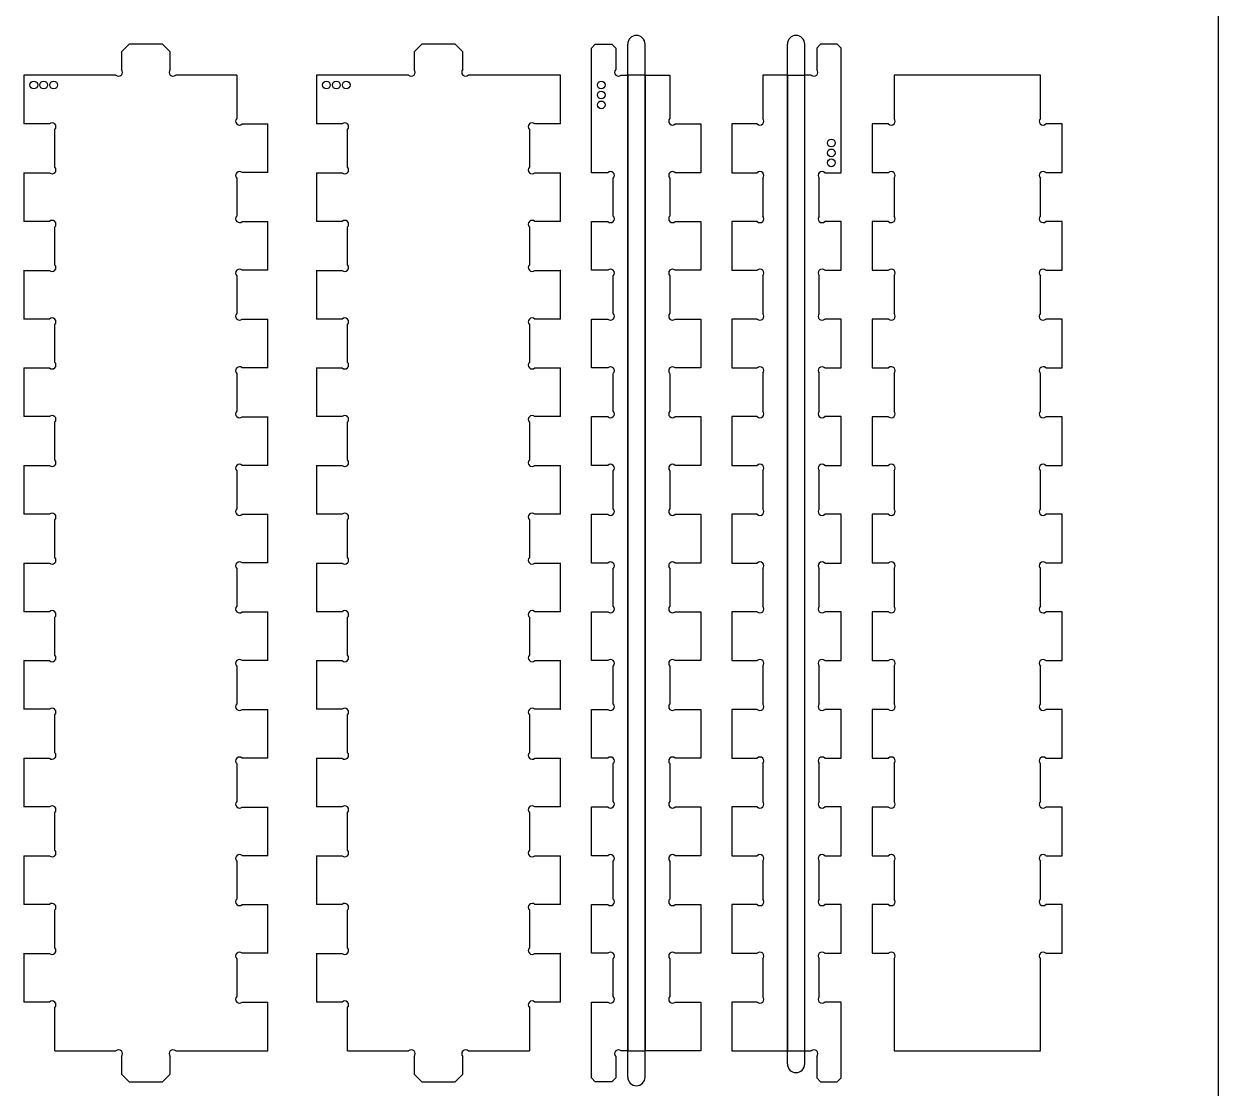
# Model space of a CAD drawing. Header units: inches. Extents: x 0.8 to 22.5, y -0.3 to 48.
# Drawn here: x 12.86 to 22.5, y 30.57 to 39.16 of the extents above; entities that cross this region are included whole.
import ezdxf

# ---------------------------------------------------------------- set-up
doc = ezdxf.new("R2010")
doc.units = ezdxf.units.IN
doc.header["$MEASUREMENT"] = 0
doc.layers.add('FORMAT', color=7, linetype='Continuous')

msp = doc.modelspace()

# ---------------------------------------------------------------- linework, layer by layer
at = {"color": 7, "linetype": 'Continuous', "lineweight": 25}
for p, q in [((13.7065, 38.9922), (13.644, 38.9297)), ((13.9752, 38.9922), (13.7065, 38.9922)), ((14.0377, 38.9297), (13.9752, 38.9922)), ((16.0687, 38.9922), (16.0062, 38.9297)), ((16.3374, 38.9922), (16.0687, 38.9922)), ((16.3999, 38.9297), (16.3374, 38.9922)), ((17.4685, 38.9922), (17.4373, 38.961)), ((17.4373, 37.9548), (17.4373, 38.961)), ((17.4685, 38.9922), (17.6029, 38.9922)), ((17.6341, 38.961), (17.6029, 38.9922)), ((17.6341, 38.961), (17.6341, 38.7864)), ((19.2884, 38.9922), (19.2571, 38.961)), ((19.2571, 38.961), (19.2571, 38.7864)), ((19.4227, 38.9922), (19.2884, 38.9922)), ((19.454, 38.961), (19.4227, 38.9922)), ((19.454, 37.9548), (19.454, 38.961)), ((13.644, 38.9297), (13.644, 38.7864)), ((14.0377, 38.7864), (14.0377, 38.9297)), ((16.0062, 38.9297), (16.0062, 38.7864)), ((16.3999, 38.7864), (16.3999, 38.9297)), ((12.8566, 38.7422), (12.8566, 38.3485)), ((13.5998, 38.7422), (12.8566, 38.7422)), ((14.5751, 38.7422), (14.0819, 38.7422)), ((14.5751, 38.7422), (14.5751, 38.3927)), ((15.2188, 38.7422), (15.2188, 38.3485)), ((15.962, 38.7422), (15.2188, 38.7422)), ((17.1873, 38.7422), (16.4441, 38.7422)), ((17.1873, 38.3485), (17.1873, 38.7422)), ((17.6783, 38.7422), (17.7315, 38.7422)), ((17.7315, 38.7422), (17.7315, 30.8682)), ((17.8716, 38.7422), (17.7315, 38.7422)), ((17.8716, 38.7422), (17.8716, 30.8682)), ((17.8716, 38.7422), (18.0706, 38.7422)), ((18.0706, 38.7422), (18.0706, 38.3927)), ((18.8206, 38.7422), (18.8206, 38.3927)), ((19.0196, 38.7422), (18.8206, 38.7422)), ((19.0196, 38.7422), (19.0196, 30.8682)), ((19.0196, 38.7422), (19.1597, 38.7422)), ((19.2129, 38.7422), (19.1597, 38.7422)), ((19.1597, 30.8682), (19.1597, 38.7422)), ((19.8807, 38.7422), (19.8807, 38.3927)), ((21.0618, 38.7422), (19.8807, 38.7422)), ((21.0618, 38.3927), (21.0618, 38.7422)), ((12.8571, 38.3485), (12.8566, 38.3485)), ((13.0629, 38.349), (12.8571, 38.349)), ((12.8571, 38.349), (12.8571, 38.3485)), ((13.1066, 37.999), (13.1066, 38.3043)), ((14.6188, 38.348), (14.8246, 38.348)), ((14.8246, 38.348), (14.8246, 38.3485)), ((14.8246, 38.3485), (14.8251, 38.3485)), ((14.8251, 37.9548), (14.8251, 38.3485)), ((15.2193, 38.3485), (15.2188, 38.3485)), ((15.2193, 38.349), (15.2193, 38.3485)), ((15.4251, 38.349), (15.2193, 38.349)), ((15.4688, 37.999), (15.4688, 38.3043)), ((16.9373, 38.3043), (16.9373, 37.999)), ((17.1868, 38.349), (16.981, 38.349)), ((17.1868, 38.3485), (17.1868, 38.349)), ((17.1873, 38.3485), (17.1868, 38.3485)), ((18.1148, 38.3485), (18.3206, 38.3485)), ((18.3206, 38.3485), (18.3206, 37.9548)), ((18.5706, 38.3485), (18.5706, 37.9548)), ((18.7764, 38.3485), (18.5706, 38.3485)), ((19.704, 38.348), (19.704, 37.9553)), ((19.837, 38.348), (19.704, 38.348)), ((21.2386, 38.348), (21.1055, 38.348)), ((21.2386, 37.9553), (21.2386, 38.348)), ((12.8566, 37.9548), (12.8566, 37.5611)), ((12.8566, 37.9548), (12.8571, 37.9548)), ((12.8571, 37.9548), (12.8571, 37.9543)), ((12.8571, 37.9543), (13.0629, 37.9543)), ((14.5751, 37.9106), (14.5751, 37.6053)), ((14.8246, 37.9553), (14.6188, 37.9553)), ((14.8246, 37.9548), (14.8246, 37.9553)), ((14.8251, 37.9548), (14.8246, 37.9548)), ((15.2188, 37.9548), (15.2188, 37.5611)), ((15.2188, 37.9548), (15.2193, 37.9548)), ((15.2193, 37.9548), (15.2193, 37.9543)), ((15.2193, 37.9543), (15.4251, 37.9543)), ((16.981, 37.9543), (17.1868, 37.9543)), ((17.1868, 37.9548), (17.1873, 37.9548)), ((17.1868, 37.9543), (17.1868, 37.9548)), ((17.1873, 37.5611), (17.1873, 37.9548)), ((17.5699, 37.9548), (17.4373, 37.9548)), ((17.6141, 37.6053), (17.6141, 37.9106)), ((18.0706, 37.9106), (18.0706, 37.6053)), ((18.3206, 37.9548), (18.1148, 37.9548)), ((18.5706, 37.9548), (18.7764, 37.9548)), ((18.8206, 37.9106), (18.8206, 37.6053)), ((19.2772, 37.6053), (19.2772, 37.9106)), ((19.3214, 37.9548), (19.454, 37.9548)), ((19.704, 37.9553), (19.837, 37.9553)), ((19.8807, 37.9106), (19.8807, 37.6053)), ((21.0618, 37.6053), (21.0618, 37.9106)), ((21.1055, 37.9553), (21.2386, 37.9553)), ((12.8571, 37.5611), (12.8566, 37.5611)), ((13.0629, 37.5616), (12.8571, 37.5616)), ((12.8571, 37.5616), (12.8571, 37.5611)), ((13.1066, 37.2116), (13.1066, 37.5169)), ((14.6188, 37.5606), (14.8246, 37.5606)), ((14.8246, 37.5606), (14.8246, 37.5611)), ((14.8246, 37.5611), (14.8251, 37.5611)), ((14.8251, 37.1674), (14.8251, 37.5611)), ((15.2193, 37.5611), (15.2188, 37.5611)), ((15.4251, 37.5616), (15.2193, 37.5616)), ((15.2193, 37.5616), (15.2193, 37.5611)), ((15.4688, 37.2116), (15.4688, 37.5169)), ((16.9373, 37.5169), (16.9373, 37.2116)), ((17.1868, 37.5616), (16.981, 37.5616)), ((17.1868, 37.5611), (17.1868, 37.5616)), ((17.1873, 37.5611), (17.1868, 37.5611)), ((17.4373, 37.1674), (17.4373, 37.5611)), ((17.4373, 37.5611), (17.5699, 37.5611)), ((18.1148, 37.5611), (18.3206, 37.5611)), ((18.3206, 37.5611), (18.3206, 37.1674)), ((18.5706, 37.5611), (18.5706, 37.1674)), ((18.7764, 37.5611), (18.5706, 37.5611)), ((19.454, 37.5611), (19.3214, 37.5611)), ((19.454, 37.1674), (19.454, 37.5611)), ((19.704, 37.5606), (19.704, 37.1679)), ((19.837, 37.5606), (19.704, 37.5606)), ((21.2386, 37.5606), (21.1055, 37.5606)), ((21.2386, 37.1679), (21.2386, 37.5606)), ((12.8566, 37.1674), (12.8571, 37.1674)), ((12.8566, 37.1674), (12.8566, 36.7737)), ((12.8571, 37.1674), (12.8571, 37.1669)), ((12.8571, 37.1669), (13.0629, 37.1669)), ((14.5751, 37.1232), (14.5751, 36.8179)), ((14.8246, 37.1679), (14.6188, 37.1679)), ((14.8246, 37.1674), (14.8246, 37.1679)), ((14.8251, 37.1674), (14.8246, 37.1674)), ((15.2188, 37.1674), (15.2188, 36.7737)), ((15.2188, 37.1674), (15.2193, 37.1674)), ((15.2193, 37.1674), (15.2193, 37.1669)), ((15.2193, 37.1669), (15.4251, 37.1669)), ((16.981, 37.1669), (17.1868, 37.1669)), ((17.1868, 37.1669), (17.1868, 37.1674)), ((17.1868, 37.1674), (17.1873, 37.1674)), ((17.1873, 36.7737), (17.1873, 37.1674)), ((17.5699, 37.1674), (17.4373, 37.1674)), ((17.6141, 36.8179), (17.6141, 37.1232)), ((18.0706, 37.1232), (18.0706, 36.8179)), ((18.3206, 37.1674), (18.1148, 37.1674)), ((18.5706, 37.1674), (18.7764, 37.1674)), ((18.8206, 37.1232), (18.8206, 36.8179)), ((19.2772, 36.8179), (19.2772, 37.1232)), ((19.3214, 37.1674), (19.454, 37.1674)), ((19.704, 37.1679), (19.837, 37.1679)), ((19.8807, 37.1232), (19.8807, 36.8179)), ((21.0618, 36.8179), (21.0618, 37.1232)), ((21.1055, 37.1679), (21.2386, 37.1679)), ((12.8571, 36.7737), (12.8566, 36.7737)), ((12.8571, 36.7742), (12.8571, 36.7737)), ((13.0629, 36.7742), (12.8571, 36.7742)), ((13.1066, 36.4242), (13.1066, 36.7295)), ((14.6188, 36.7732), (14.8246, 36.7732)), ((14.8246, 36.7732), (14.8246, 36.7737)), ((14.8246, 36.7737), (14.8251, 36.7737)), ((14.8251, 36.38), (14.8251, 36.7737)), ((15.2193, 36.7737), (15.2188, 36.7737)), ((15.4251, 36.7742), (15.2193, 36.7742)), ((15.2193, 36.7742), (15.2193, 36.7737)), ((15.4688, 36.4242), (15.4688, 36.7295)), ((16.9373, 36.7295), (16.9373, 36.4242)), ((17.1868, 36.7742), (16.981, 36.7742)), ((17.1868, 36.7737), (17.1868, 36.7742)), ((17.1873, 36.7737), (17.1868, 36.7737)), ((17.4373, 36.7737), (17.5699, 36.7737)), ((17.4373, 36.38), (17.4373, 36.7737)), ((18.1148, 36.7737), (18.3206, 36.7737)), ((18.3206, 36.7737), (18.3206, 36.38)), ((18.5706, 36.7737), (18.5706, 36.38)), ((18.7764, 36.7737), (18.5706, 36.7737)), ((19.454, 36.7737), (19.3214, 36.7737)), ((19.454, 36.38), (19.454, 36.7737)), ((19.704, 36.7732), (19.704, 36.3805)), ((19.837, 36.7732), (19.704, 36.7732)), ((21.2386, 36.7732), (21.1055, 36.7732)), ((21.2386, 36.3805), (21.2386, 36.7732)), ((12.8566, 36.38), (12.8566, 35.9863)), ((12.8566, 36.38), (12.8571, 36.38)), ((12.8571, 36.38), (12.8571, 36.3795)), ((12.8571, 36.3795), (13.0629, 36.3795)), ((14.8246, 36.3805), (14.6188, 36.3805)), ((14.8246, 36.38), (14.8246, 36.3805)), ((14.8251, 36.38), (14.8246, 36.38)), ((15.2188, 36.38), (15.2188, 35.9863)), ((15.2188, 36.38), (15.2193, 36.38)), ((15.2193, 36.38), (15.2193, 36.3795)), ((15.2193, 36.3795), (15.4251, 36.3795)), ((16.981, 36.3795), (17.1868, 36.3795)), ((17.1868, 36.38), (17.1873, 36.38)), ((17.1868, 36.3795), (17.1868, 36.38)), ((17.1873, 35.9863), (17.1873, 36.38)), ((17.5699, 36.38), (17.4373, 36.38)), ((18.3206, 36.38), (18.1148, 36.38)), ((18.5706, 36.38), (18.7764, 36.38)), ((19.3214, 36.38), (19.454, 36.38)), ((19.704, 36.3805), (19.837, 36.3805)), ((21.1055, 36.3805), (21.2386, 36.3805)), ((14.5751, 36.3358), (14.5751, 36.0305)), ((17.6141, 36.0305), (17.6141, 36.3358)), ((18.0706, 36.3358), (18.0706, 36.0305)), ((18.8206, 36.3358), (18.8206, 36.0305)), ((19.2772, 36.0305), (19.2772, 36.3358)), ((19.8807, 36.3358), (19.8807, 36.0305)), ((21.0618, 36.0305), (21.0618, 36.3358)), ((12.8571, 35.9863), (12.8566, 35.9863)), ((13.0629, 35.9868), (12.8571, 35.9868)), ((12.8571, 35.9868), (12.8571, 35.9863)), ((14.6188, 35.9858), (14.8246, 35.9858)), ((14.8246, 35.9863), (14.8251, 35.9863)), ((14.8246, 35.9858), (14.8246, 35.9863)), ((14.8251, 35.5926), (14.8251, 35.9863)), ((15.2193, 35.9863), (15.2188, 35.9863)), ((15.4251, 35.9868), (15.2193, 35.9868)), ((15.2193, 35.9868), (15.2193, 35.9863)), ((17.1868, 35.9868), (16.981, 35.9868)), ((17.1868, 35.9863), (17.1868, 35.9868)), ((17.1873, 35.9863), (17.1868, 35.9863)), ((17.4373, 35.9863), (17.5699, 35.9863)), ((17.4373, 35.5926), (17.4373, 35.9863)), ((18.1148, 35.9863), (18.3206, 35.9863)), ((18.3206, 35.9863), (18.3206, 35.5926)), ((18.7764, 35.9863), (18.5706, 35.9863)), ((18.5706, 35.9863), (18.5706, 35.5926)), ((19.454, 35.9863), (19.3214, 35.9863)), ((19.454, 35.5926), (19.454, 35.9863)), ((19.704, 35.9858), (19.704, 35.5931)), ((19.837, 35.9858), (19.704, 35.9858)), ((21.2386, 35.9858), (21.1055, 35.9858)), ((21.2386, 35.5931), (21.2386, 35.9858)), ((13.1066, 35.6368), (13.1066, 35.9421)), ((15.4688, 35.6368), (15.4688, 35.9421)), ((16.9373, 35.9421), (16.9373, 35.6368)), ((12.8566, 35.5926), (12.8571, 35.5926)), ((12.8566, 35.5926), (12.8566, 35.1989)), ((12.8571, 35.5926), (12.8571, 35.5921)), ((12.8571, 35.5921), (13.0629, 35.5921)), ((14.8246, 35.5931), (14.6188, 35.5931)), ((14.8246, 35.5926), (14.8246, 35.5931)), ((14.8251, 35.5926), (14.8246, 35.5926)), ((15.2188, 35.5926), (15.2188, 35.1989)), ((15.2188, 35.5926), (15.2193, 35.5926)), ((15.2193, 35.5926), (15.2193, 35.5921)), ((15.2193, 35.5921), (15.4251, 35.5921)), ((16.981, 35.5921), (17.1868, 35.5921)), ((17.1868, 35.5926), (17.1873, 35.5926)), ((17.1868, 35.5921), (17.1868, 35.5926)), ((17.1873, 35.1989), (17.1873, 35.5926)), ((17.5699, 35.5926), (17.4373, 35.5926)), ((18.3206, 35.5926), (18.1148, 35.5926)), ((18.5706, 35.5926), (18.7764, 35.5926)), ((19.3214, 35.5926), (19.454, 35.5926)), ((19.704, 35.5931), (19.837, 35.5931)), ((21.1055, 35.5931), (21.2386, 35.5931)), ((14.5751, 35.5484), (14.5751, 35.2431)), ((17.6141, 35.2431), (17.6141, 35.5484)), ((18.0706, 35.5484), (18.0706, 35.2431)), ((18.8206, 35.5484), (18.8206, 35.2431)), ((19.2772, 35.2431), (19.2772, 35.5484)), ((19.8807, 35.5484), (19.8807, 35.2431)), ((21.0618, 35.2431), (21.0618, 35.5484)), ((12.8571, 35.1989), (12.8566, 35.1989)), ((13.0629, 35.1994), (12.8571, 35.1994)), ((12.8571, 35.1994), (12.8571, 35.1989)), ((14.6188, 35.1984), (14.8246, 35.1984)), ((14.8246, 35.1984), (14.8246, 35.1989)), ((14.8246, 35.1989), (14.8251, 35.1989)), ((14.8251, 34.8052), (14.8251, 35.1989)), ((15.2193, 35.1989), (15.2188, 35.1989)), ((15.4251, 35.1994), (15.2193, 35.1994)), ((15.2193, 35.1994), (15.2193, 35.1989)), ((17.1868, 35.1994), (16.981, 35.1994)), ((17.1868, 35.1989), (17.1868, 35.1994)), ((17.1873, 35.1989), (17.1868, 35.1989)), ((17.4373, 35.1989), (17.5699, 35.1989)), ((17.4373, 34.8052), (17.4373, 35.1989)), ((18.1148, 35.1989), (18.3206, 35.1989)), ((18.3206, 35.1989), (18.3206, 34.8052)), ((18.5706, 35.1989), (18.5706, 34.8052)), ((18.7764, 35.1989), (18.5706, 35.1989)), ((19.454, 35.1989), (19.3214, 35.1989)), ((19.454, 34.8052), (19.454, 35.1989)), ((19.704, 35.1984), (19.704, 34.8057)), ((19.837, 35.1984), (19.704, 35.1984)), ((21.2386, 35.1984), (21.1055, 35.1984)), ((21.2386, 34.8057), (21.2386, 35.1984)), ((13.1066, 34.8494), (13.1066, 35.1547)), ((15.4688, 34.8494), (15.4688, 35.1547)), ((16.9373, 35.1547), (16.9373, 34.8494)), ((12.8566, 34.8052), (12.8571, 34.8052)), ((12.8566, 34.8052), (12.8566, 34.4115)), ((12.8571, 34.8052), (12.8571, 34.8047)), ((12.8571, 34.8047), (13.0629, 34.8047)), ((14.8246, 34.8057), (14.6188, 34.8057)), ((14.8246, 34.8052), (14.8246, 34.8057)), ((14.8251, 34.8052), (14.8246, 34.8052)), ((15.2188, 34.8052), (15.2188, 34.4115)), ((15.2188, 34.8052), (15.2193, 34.8052)), ((15.2193, 34.8052), (15.2193, 34.8047)), ((15.2193, 34.8047), (15.4251, 34.8047)), ((16.981, 34.8047), (17.1868, 34.8047)), ((17.1868, 34.8047), (17.1868, 34.8052)), ((17.1868, 34.8052), (17.1873, 34.8052)), ((17.1873, 34.4115), (17.1873, 34.8052)), ((17.5699, 34.8052), (17.4373, 34.8052)), ((18.3206, 34.8052), (18.1148, 34.8052)), ((18.5706, 34.8052), (18.7764, 34.8052)), ((19.3214, 34.8052), (19.454, 34.8052)), ((19.704, 34.8057), (19.837, 34.8057)), ((21.1055, 34.8057), (21.2386, 34.8057)), ((14.5751, 34.761), (14.5751, 34.4557)), ((17.6141, 34.4557), (17.6141, 34.761)), ((18.0706, 34.761), (18.0706, 34.4557)), ((18.8206, 34.761), (18.8206, 34.4557)), ((19.2772, 34.4557), (19.2772, 34.761)), ((19.8807, 34.761), (19.8807, 34.4557)), ((21.0618, 34.4557), (21.0618, 34.761)), ((12.8571, 34.4115), (12.8566, 34.4115)), ((13.0629, 34.412), (12.8571, 34.412)), ((12.8571, 34.412), (12.8571, 34.4115)), ((13.1066, 34.062), (13.1066, 34.3673)), ((14.6188, 34.411), (14.8246, 34.411)), ((14.8246, 34.411), (14.8246, 34.4115)), ((14.8246, 34.4115), (14.8251, 34.4115)), ((14.8251, 34.0178), (14.8251, 34.4115)), ((15.2193, 34.4115), (15.2188, 34.4115)), ((15.2193, 34.412), (15.2193, 34.4115)), ((15.4251, 34.412), (15.2193, 34.412)), ((15.4688, 34.062), (15.4688, 34.3673)), ((16.9373, 34.3673), (16.9373, 34.062)), ((17.1868, 34.412), (16.981, 34.412)), ((17.1868, 34.4115), (17.1868, 34.412)), ((17.1873, 34.4115), (17.1868, 34.4115)), ((17.4373, 34.4115), (17.5699, 34.4115)), ((17.4373, 34.0178), (17.4373, 34.4115)), ((18.1148, 34.4115), (18.3206, 34.4115)), ((18.3206, 34.4115), (18.3206, 34.0178)), ((18.5706, 34.4115), (18.5706, 34.0178)), ((18.7764, 34.4115), (18.5706, 34.4115)), ((19.454, 34.4115), (19.3214, 34.4115)), ((19.454, 34.0178), (19.454, 34.4115)), ((19.704, 34.411), (19.704, 34.0183)), ((19.837, 34.411), (19.704, 34.411)), ((21.2386, 34.411), (21.1055, 34.411)), ((21.2386, 34.0183), (21.2386, 34.411)), ((12.8566, 34.0178), (12.8571, 34.0178)), ((12.8566, 34.0178), (12.8566, 33.6241)), ((12.8571, 34.0178), (12.8571, 34.0173)), ((12.8571, 34.0173), (13.0629, 34.0173)), ((14.5751, 33.9736), (14.5751, 33.6683)), ((14.8246, 34.0183), (14.6188, 34.0183)), ((14.8246, 34.0178), (14.8246, 34.0183)), ((14.8251, 34.0178), (14.8246, 34.0178)), ((15.2188, 34.0178), (15.2188, 33.6241)), ((15.2188, 34.0178), (15.2193, 34.0178)), ((15.2193, 34.0178), (15.2193, 34.0173)), ((15.2193, 34.0173), (15.4251, 34.0173)), ((16.981, 34.0173), (17.1868, 34.0173)), ((17.1868, 34.0178), (17.1873, 34.0178)), ((17.1868, 34.0173), (17.1868, 34.0178)), ((17.1873, 33.6241), (17.1873, 34.0178)), ((17.5699, 34.0178), (17.4373, 34.0178)), ((17.6141, 33.6683), (17.6141, 33.9736)), ((18.0706, 33.9736), (18.0706, 33.6683)), ((18.3206, 34.0178), (18.1148, 34.0178)), ((18.5706, 34.0178), (18.7764, 34.0178)), ((18.8206, 33.9736), (18.8206, 33.6683)), ((19.2772, 33.6683), (19.2772, 33.9736)), ((19.3214, 34.0178), (19.454, 34.0178)), ((19.704, 34.0183), (19.837, 34.0183)), ((19.8807, 33.9736), (19.8807, 33.6683)), ((21.0618, 33.6683), (21.0618, 33.9736)), ((21.1055, 34.0183), (21.2386, 34.0183)), ((12.8571, 33.6241), (12.8566, 33.6241)), ((13.0629, 33.6246), (12.8571, 33.6246)), ((12.8571, 33.6246), (12.8571, 33.6241)), ((13.1066, 33.2746), (13.1066, 33.5799)), ((14.6188, 33.6236), (14.8246, 33.6236)), ((14.8246, 33.6236), (14.8246, 33.6241)), ((14.8246, 33.6241), (14.8251, 33.6241)), ((14.8251, 33.2304), (14.8251, 33.6241)), ((15.2193, 33.6241), (15.2188, 33.6241)), ((15.4251, 33.6246), (15.2193, 33.6246)), ((15.2193, 33.6246), (15.2193, 33.6241)), ((15.4688, 33.2746), (15.4688, 33.5799)), ((16.9373, 33.5799), (16.9373, 33.2746)), ((17.1868, 33.6246), (16.981, 33.6246)), ((17.1868, 33.6241), (17.1868, 33.6246)), ((17.1873, 33.6241), (17.1868, 33.6241)), ((17.4373, 33.6241), (17.5699, 33.6241)), ((17.4373, 33.2304), (17.4373, 33.6241)), ((18.1148, 33.6241), (18.3206, 33.6241)), ((18.3206, 33.6241), (18.3206, 33.2304)), ((18.5706, 33.6241), (18.5706, 33.2304)), ((18.7764, 33.6241), (18.5706, 33.6241)), ((19.454, 33.6241), (19.3214, 33.6241)), ((19.454, 33.2304), (19.454, 33.6241)), ((19.704, 33.6236), (19.704, 33.2309)), ((19.837, 33.6236), (19.704, 33.6236)), ((21.2386, 33.6236), (21.1055, 33.6236)), ((21.2386, 33.2309), (21.2386, 33.6236)), ((12.8566, 33.2304), (12.8571, 33.2304)), ((12.8566, 33.2304), (12.8566, 32.8367)), ((12.8571, 33.2304), (12.8571, 33.2299)), ((12.8571, 33.2299), (13.0629, 33.2299)), ((14.5751, 33.1862), (14.5751, 32.8809)), ((14.8246, 33.2309), (14.6188, 33.2309)), ((14.8246, 33.2304), (14.8246, 33.2309)), ((14.8251, 33.2304), (14.8246, 33.2304)), ((15.2188, 33.2304), (15.2188, 32.8367)), ((15.2188, 33.2304), (15.2193, 33.2304)), ((15.2193, 33.2304), (15.2193, 33.2299)), ((15.2193, 33.2299), (15.4251, 33.2299)), ((16.981, 33.2299), (17.1868, 33.2299)), ((17.1868, 33.2304), (17.1873, 33.2304)), ((17.1868, 33.2299), (17.1868, 33.2304)), ((17.1873, 32.8367), (17.1873, 33.2304)), ((17.5699, 33.2304), (17.4373, 33.2304)), ((17.6141, 32.8809), (17.6141, 33.1862)), ((18.0706, 33.1862), (18.0706, 32.8809)), ((18.3206, 33.2304), (18.1148, 33.2304)), ((18.5706, 33.2304), (18.7764, 33.2304)), ((18.8206, 33.1862), (18.8206, 32.8809)), ((19.2772, 32.8809), (19.2772, 33.1862)), ((19.3214, 33.2304), (19.454, 33.2304)), ((19.704, 33.2309), (19.837, 33.2309)), ((19.8807, 33.1862), (19.8807, 32.8809)), ((21.0618, 32.8809), (21.0618, 33.1862)), ((21.1055, 33.2309), (21.2386, 33.2309)), ((12.8571, 32.8367), (12.8566, 32.8367)), ((13.0629, 32.8372), (12.8571, 32.8372)), ((12.8571, 32.8372), (12.8571, 32.8367)), ((13.1066, 32.4872), (13.1066, 32.7925)), ((14.6188, 32.8362), (14.8246, 32.8362)), ((14.8246, 32.8362), (14.8246, 32.8367)), ((14.8246, 32.8367), (14.8251, 32.8367)), ((14.8251, 32.443), (14.8251, 32.8367)), ((15.2193, 32.8367), (15.2188, 32.8367)), ((15.4251, 32.8372), (15.2193, 32.8372)), ((15.2193, 32.8372), (15.2193, 32.8367)), ((15.4688, 32.4872), (15.4688, 32.7925)), ((16.9373, 32.7925), (16.9373, 32.4872)), ((17.1868, 32.8372), (16.981, 32.8372)), ((17.1868, 32.8367), (17.1868, 32.8372)), ((17.1873, 32.8367), (17.1868, 32.8367)), ((17.4373, 32.8367), (17.5699, 32.8367)), ((17.4373, 32.443), (17.4373, 32.8367)), ((18.1148, 32.8367), (18.3206, 32.8367)), ((18.3206, 32.8367), (18.3206, 32.443)), ((18.5706, 32.8367), (18.5706, 32.443)), ((18.7764, 32.8367), (18.5706, 32.8367)), ((19.454, 32.8367), (19.3214, 32.8367)), ((19.454, 32.443), (19.454, 32.8367)), ((19.704, 32.8362), (19.704, 32.4435)), ((19.837, 32.8362), (19.704, 32.8362)), ((21.2386, 32.8362), (21.1055, 32.8362)), ((21.2386, 32.4435), (21.2386, 32.8362)), ((12.8566, 32.443), (12.8566, 32.0493)), ((12.8566, 32.443), (12.8571, 32.443)), ((12.8571, 32.443), (12.8571, 32.4425)), ((12.8571, 32.4425), (13.0629, 32.4425)), ((14.5751, 32.3988), (14.5751, 32.0935)), ((14.8246, 32.4435), (14.6188, 32.4435)), ((14.8246, 32.443), (14.8246, 32.4435)), ((14.8251, 32.443), (14.8246, 32.443)), ((15.2188, 32.443), (15.2188, 32.0493)), ((15.2188, 32.443), (15.2193, 32.443)), ((15.2193, 32.443), (15.2193, 32.4425)), ((15.2193, 32.4425), (15.4251, 32.4425)), ((16.981, 32.4425), (17.1868, 32.4425)), ((17.1868, 32.443), (17.1873, 32.443)), ((17.1868, 32.4425), (17.1868, 32.443)), ((17.1873, 32.0493), (17.1873, 32.443)), ((17.5699, 32.443), (17.4373, 32.443)), ((17.6141, 32.0935), (17.6141, 32.3988)), ((18.0706, 32.3988), (18.0706, 32.0935)), ((18.3206, 32.443), (18.1148, 32.443)), ((18.5706, 32.443), (18.7764, 32.443)), ((18.8206, 32.3988), (18.8206, 32.0935)), ((19.2772, 32.0935), (19.2772, 32.3988)), ((19.3214, 32.443), (19.454, 32.443)), ((19.704, 32.4435), (19.837, 32.4435)), ((19.8807, 32.3988), (19.8807, 32.0935)), ((21.0618, 32.0935), (21.0618, 32.3988)), ((21.1055, 32.4435), (21.2386, 32.4435)), ((12.8571, 32.0493), (12.8566, 32.0493)), ((13.0629, 32.0498), (12.8571, 32.0498)), ((12.8571, 32.0498), (12.8571, 32.0493)), ((14.6188, 32.0488), (14.8246, 32.0488)), ((14.8246, 32.0493), (14.8251, 32.0493)), ((14.8246, 32.0488), (14.8246, 32.0493)), ((14.8251, 31.6556), (14.8251, 32.0493)), ((15.2193, 32.0493), (15.2188, 32.0493)), ((15.2193, 32.0498), (15.2193, 32.0493)), ((15.4251, 32.0498), (15.2193, 32.0498)), ((17.1868, 32.0498), (16.981, 32.0498)), ((17.1868, 32.0493), (17.1868, 32.0498)), ((17.1873, 32.0493), (17.1868, 32.0493)), ((17.4373, 32.0493), (17.5699, 32.0493)), ((17.4373, 31.6556), (17.4373, 32.0493)), ((18.1148, 32.0493), (18.3206, 32.0493)), ((18.3206, 32.0493), (18.3206, 31.6556)), ((18.5706, 32.0493), (18.5706, 31.6556)), ((18.7764, 32.0493), (18.5706, 32.0493)), ((19.454, 32.0493), (19.3214, 32.0493)), ((19.454, 31.6556), (19.454, 32.0493)), ((19.704, 32.0488), (19.704, 31.6556)), ((19.837, 32.0488), (19.704, 32.0488)), ((21.2386, 32.0488), (21.1055, 32.0488)), ((21.2386, 31.6556), (21.2386, 32.0488)), ((13.1066, 31.6998), (13.1066, 32.0051)), ((15.4688, 31.6998), (15.4688, 32.0051)), ((16.9373, 32.0051), (16.9373, 31.6998)), ((12.8566, 31.6556), (12.8571, 31.6556)), ((12.8566, 31.6556), (12.8566, 31.2619)), ((12.8571, 31.6556), (12.8571, 31.6551)), ((12.8571, 31.6551), (13.0629, 31.6551)), ((14.8246, 31.6561), (14.6188, 31.6561)), ((14.8246, 31.6556), (14.8246, 31.6561)), ((14.8251, 31.6556), (14.8246, 31.6556)), ((15.2188, 31.6556), (15.2188, 31.2619)), ((15.2188, 31.6556), (15.2193, 31.6556)), ((15.2193, 31.6556), (15.2193, 31.6551)), ((15.2193, 31.6551), (15.4251, 31.6551)), ((16.981, 31.6551), (17.1868, 31.6551)), ((17.1868, 31.6556), (17.1873, 31.6556)), ((17.1868, 31.6551), (17.1868, 31.6556)), ((17.1873, 31.2619), (17.1873, 31.6556)), ((17.5699, 31.6556), (17.4373, 31.6556)), ((18.3206, 31.6556), (18.1148, 31.6556)), ((18.5706, 31.6556), (18.7764, 31.6556)), ((19.3214, 31.6556), (19.454, 31.6556)), ((19.704, 31.6556), (19.8365, 31.6556)), ((21.106, 31.6556), (21.2386, 31.6556)), ((14.5751, 31.6114), (14.5751, 31.3061)), ((17.6141, 31.3061), (17.6141, 31.6114)), ((18.0706, 31.6114), (18.0706, 31.3061)), ((18.8206, 31.6114), (18.8206, 31.3061)), ((19.2772, 31.3061), (19.2772, 31.6114)), ((19.8807, 31.6114), (19.8807, 30.8682)), ((21.0618, 30.8682), (21.0618, 31.6114)), ((12.8571, 31.2619), (12.8566, 31.2619)), ((13.0629, 31.2624), (12.8571, 31.2624)), ((12.8571, 31.2624), (12.8571, 31.2619)), ((14.6188, 31.2614), (14.8246, 31.2614)), ((14.8246, 31.2614), (14.8246, 31.2619)), ((14.8246, 31.2619), (14.8251, 31.2619)), ((14.8251, 30.8682), (14.8251, 31.2619)), ((15.2193, 31.2619), (15.2188, 31.2619)), ((15.2193, 31.2624), (15.2193, 31.2619)), ((15.4251, 31.2624), (15.2193, 31.2624)), ((17.1868, 31.2624), (16.981, 31.2624)), ((17.1868, 31.2619), (17.1868, 31.2624)), ((17.1873, 31.2619), (17.1868, 31.2619)), ((17.4373, 30.6494), (17.4373, 31.2619)), ((17.4373, 31.2619), (17.5699, 31.2619)), ((18.1148, 31.2619), (18.3206, 31.2619)), ((18.3206, 31.2619), (18.3206, 30.8682)), ((18.5706, 31.2619), (18.5706, 30.8682)), ((18.7764, 31.2619), (18.5706, 31.2619)), ((19.454, 31.2619), (19.3214, 31.2619)), ((19.454, 30.6494), (19.454, 31.2619)), ((13.1066, 30.8682), (13.1066, 31.2177)), ((15.4688, 30.8682), (15.4688, 31.2177)), ((16.9373, 31.2177), (16.9373, 30.8682)), ((13.1066, 30.8682), (13.5998, 30.8682)), ((14.0819, 30.8682), (14.8251, 30.8682)), ((15.4688, 30.8682), (15.962, 30.8682)), ((16.4441, 30.8682), (16.9373, 30.8682)), ((17.7315, 30.8682), (17.6783, 30.8682)), ((17.7315, 30.8682), (17.8716, 30.8682)), ((18.3206, 30.8682), (17.8716, 30.8682)), ((18.5706, 30.8682), (19.0196, 30.8682)), ((19.0196, 30.8682), (19.1597, 30.8682)), ((19.1597, 30.8682), (19.2129, 30.8682)), ((19.8807, 30.8682), (21.0618, 30.8682)), ((13.644, 30.824), (13.644, 30.6807)), ((14.0377, 30.6807), (14.0377, 30.824)), ((16.0062, 30.824), (16.0062, 30.6807)), ((16.3999, 30.6807), (16.3999, 30.824)), ((17.6341, 30.824), (17.6341, 30.6494)), ((19.2571, 30.824), (19.2571, 30.6494)), ((13.644, 30.6807), (13.7065, 30.6182)), ((13.9752, 30.6182), (14.0377, 30.6807)), ((16.0062, 30.6807), (16.0687, 30.6182)), ((16.3374, 30.6182), (16.3999, 30.6807)), ((13.7065, 30.6182), (13.9752, 30.6182)), ((16.0687, 30.6182), (16.3374, 30.6182)), ((17.4373, 30.6494), (17.4685, 30.6182)), ((17.6029, 30.6182), (17.4685, 30.6182)), ((17.6029, 30.6182), (17.6341, 30.6494)), ((19.2571, 30.6494), (19.2884, 30.6182)), ((19.2884, 30.6182), (19.4227, 30.6182)), ((19.4227, 30.6182), (19.454, 30.6494))]:
    msp.add_line(p, q, dxfattribs=at)
at = {"color": 7, "linetype": 'Continuous'}
for p, q in [((17.7315, 30.657), (17.7315, 38.9922)), ((17.8716, 30.657), (17.8716, 38.9922)), ((19.0196, 30.763), (19.0196, 38.9922)), ((19.1597, 30.763), (19.1597, 38.9922))]:
    msp.add_line(p, q, dxfattribs=at)
at = {"color": 7, "linetype": 'Continuous', "lineweight": 25}
for centre, radius in [((12.9366, 38.6622), 0.0313), ((13.0166, 38.6622), 0.0313), ((13.0966, 38.6622), 0.0313), ((15.2988, 38.6622), 0.0312), ((15.3788, 38.6622), 0.0313), ((15.4588, 38.6622), 0.0312), ((17.5173, 38.6622), 0.0312), ((17.5173, 38.5822), 0.0312), ((17.5173, 38.5022), 0.0312), ((19.374, 38.1948), 0.0313), ((19.374, 38.1148), 0.0312), ((19.374, 38.0348), 0.0313)]:
    msp.add_circle(centre, radius, dxfattribs=at)
at = {"color": 7, "linetype": 'Continuous'}
for centre, start, end in [((17.8015, 38.9922), 0, 180), ((19.0896, 38.9922), 0, 180), ((19.0896, 30.763), 180, 0), ((17.8015, 30.657), 180, 0)]:
    msp.add_arc(centre, 0.07, start, end, dxfattribs=at)
at = {"color": 7, "linetype": 'Continuous', "lineweight": 25}
for centre, radius, start, end in [((13.6219, 38.7643), 0.0313, 225, 45), ((14.0598, 38.7643), 0.0313, 135, 315), ((15.9841, 38.7643), 0.0313, 225, 45), ((16.422, 38.7643), 0.0313, 135, 315), ((17.6562, 38.7643), 0.0313, 135, 315), ((19.235, 38.7643), 0.0312, 225, 45), ((14.5972, 38.3706), 0.0313, 135, 313.68842), ((18.0927, 38.3706), 0.0312, 135, 315), ((18.7985, 38.3706), 0.0312, 225, 45), ((19.8586, 38.3706), 0.0313, 226.31158, 45), ((21.0839, 38.3706), 0.0312, 135, 313.68842), ((13.0845, 38.3264), 0.0313, 315, 133.68842), ((15.4467, 38.3264), 0.0313, 315, 133.68842), ((16.9594, 38.3264), 0.0313, 46.31158, 225), ((13.0845, 37.9769), 0.0313, 226.31158, 45), ((15.4467, 37.9769), 0.0313, 226.31158, 45), ((16.9594, 37.9769), 0.0313, 135, 313.68842), ((14.5972, 37.9327), 0.0313, 46.31158, 225), ((17.592, 37.9327), 0.0312, 315, 135), ((18.0927, 37.9327), 0.0312, 45, 225), ((18.7985, 37.9327), 0.0312, 315, 135), ((19.2993, 37.9327), 0.0312, 45, 225), ((19.8586, 37.9327), 0.0313, 315, 133.68842), ((21.0839, 37.9327), 0.0313, 46.31158, 225), ((14.5972, 37.5832), 0.0313, 135, 313.68842), ((17.592, 37.5832), 0.0312, 225, 45), ((18.0927, 37.5832), 0.0312, 135, 315), ((18.7985, 37.5832), 0.0312, 225, 45), ((19.2993, 37.5832), 0.0312, 135, 315), ((19.8586, 37.5832), 0.0312, 226.31158, 45), ((21.0839, 37.5832), 0.0313, 135, 313.68842), ((13.0845, 37.539), 0.0313, 315, 133.68842), ((15.4467, 37.539), 0.0313, 315, 133.68842), ((16.9594, 37.539), 0.0313, 46.31158, 225), ((13.0845, 37.1895), 0.0313, 226.31158, 45), ((15.4467, 37.1895), 0.0313, 226.31158, 45), ((16.9594, 37.1895), 0.0312, 135, 313.68842), ((14.5972, 37.1453), 0.0313, 46.31158, 225), ((17.592, 37.1453), 0.0312, 315, 135), ((18.0927, 37.1453), 0.0312, 45, 225), ((18.7985, 37.1453), 0.0312, 315, 135), ((19.2993, 37.1453), 0.0312, 45, 225), ((19.8586, 37.1453), 0.0313, 315, 133.68842), ((21.0839, 37.1453), 0.0312, 46.31158, 225), ((13.0845, 36.7516), 0.0313, 315, 133.68842), ((14.5972, 36.7958), 0.0313, 135, 313.68842), ((15.4467, 36.7516), 0.0313, 315, 133.68842), ((16.9594, 36.7516), 0.0313, 46.31158, 225), ((17.592, 36.7958), 0.0313, 225, 45), ((18.0927, 36.7958), 0.0312, 135, 315), ((18.7985, 36.7958), 0.0312, 225, 45), ((19.2993, 36.7958), 0.0313, 135, 315), ((19.8586, 36.7958), 0.0313, 226.31158, 45), ((21.0839, 36.7958), 0.0313, 135, 313.68842), ((13.0845, 36.4021), 0.0313, 226.31158, 45), ((14.5972, 36.3579), 0.0313, 46.31158, 225), ((15.4467, 36.4021), 0.0313, 226.31158, 45), ((16.9594, 36.4021), 0.0313, 135, 313.68842), ((17.592, 36.3579), 0.0312, 315, 135), ((18.0927, 36.3579), 0.0312, 45, 225), ((18.7985, 36.3579), 0.0312, 315, 135), ((19.2993, 36.3579), 0.0312, 45, 225), ((19.8586, 36.3579), 0.0313, 315, 133.68842), ((21.0839, 36.3579), 0.0312, 46.31158, 225), ((13.0845, 35.9642), 0.0313, 315, 133.68842), ((14.5972, 36.0084), 0.0313, 135, 313.68842), ((15.4467, 35.9642), 0.0313, 315, 133.68842), ((16.9594, 35.9642), 0.0312, 46.31158, 225), ((17.592, 36.0084), 0.0313, 225, 45), ((18.0927, 36.0084), 0.0312, 135, 315), ((18.7985, 36.0084), 0.0313, 225, 45), ((19.2993, 36.0084), 0.0313, 135, 315), ((19.8586, 36.0084), 0.0312, 226.31158, 45), ((21.0839, 36.0084), 0.0312, 135, 313.68842), ((13.0845, 35.6147), 0.0313, 226.31158, 45), ((14.5972, 35.5705), 0.0313, 46.31158, 225), ((15.4467, 35.6147), 0.0313, 226.31158, 45), ((16.9594, 35.6147), 0.0313, 135, 313.68842), ((17.592, 35.5705), 0.0312, 315, 135), ((18.0927, 35.5705), 0.0312, 45, 225), ((18.7985, 35.5705), 0.0312, 315, 135), ((19.2993, 35.5705), 0.0312, 45, 225), ((19.8586, 35.5705), 0.0312, 315, 133.68842), ((21.0839, 35.5705), 0.0313, 46.31158, 225), ((13.0845, 35.1768), 0.0313, 315, 133.68842), ((14.5972, 35.221), 0.0313, 135, 313.68842), ((15.4467, 35.1768), 0.0313, 315, 133.68842), ((16.9594, 35.1768), 0.0312, 46.31158, 225), ((17.592, 35.221), 0.0313, 225, 45), ((18.0927, 35.221), 0.0312, 135, 315), ((18.7985, 35.221), 0.0312, 225, 45), ((19.2993, 35.221), 0.0313, 135, 315), ((19.8586, 35.221), 0.0313, 226.31158, 45), ((21.0839, 35.221), 0.0313, 135, 313.68842), ((13.0845, 34.8273), 0.0313, 226.31158, 45), ((14.5972, 34.7831), 0.0313, 46.31158, 225), ((15.4467, 34.8273), 0.0313, 226.31158, 45), ((16.9594, 34.8273), 0.0313, 135, 313.68842), ((17.592, 34.7831), 0.0312, 315, 135), ((18.0927, 34.7831), 0.0312, 45, 225), ((18.7985, 34.7831), 0.0312, 315, 135), ((19.2993, 34.7831), 0.0312, 45, 225), ((19.8586, 34.7831), 0.0313, 315, 133.68842), ((21.0839, 34.7831), 0.0312, 46.31158, 225), ((13.0845, 34.3894), 0.0313, 315, 133.68842), ((14.5972, 34.4336), 0.0313, 135, 313.68842), ((15.4467, 34.3894), 0.0313, 315, 133.68842), ((16.9594, 34.3894), 0.0313, 46.31158, 225), ((17.592, 34.4336), 0.0313, 225, 45), ((18.0927, 34.4336), 0.0312, 135, 315), ((18.7985, 34.4336), 0.0312, 225, 45), ((19.2993, 34.4336), 0.0313, 135, 315), ((19.8586, 34.4336), 0.0312, 226.31158, 45), ((21.0839, 34.4336), 0.0313, 135, 313.68842), ((13.0845, 34.0399), 0.0313, 226.31158, 45), ((15.4467, 34.0399), 0.0313, 226.31158, 45), ((16.9594, 34.0399), 0.0313, 135, 313.68842), ((14.5972, 33.9957), 0.0313, 46.31158, 225), ((17.592, 33.9957), 0.0312, 315, 135), ((18.0927, 33.9957), 0.0312, 45, 225), ((18.7985, 33.9957), 0.0312, 315, 135), ((19.2993, 33.9957), 0.0312, 45, 225), ((19.8586, 33.9957), 0.0312, 315, 133.68842), ((21.0839, 33.9957), 0.0313, 46.31158, 225), ((14.5972, 33.6462), 0.0313, 135, 313.68842), ((17.592, 33.6462), 0.0312, 225, 45), ((18.0927, 33.6462), 0.0312, 135, 315), ((18.7985, 33.6462), 0.0312, 225, 45), ((19.2993, 33.6462), 0.0312, 135, 315), ((19.8586, 33.6462), 0.0313, 226.31158, 45), ((21.0839, 33.6462), 0.0312, 135, 313.68842), ((13.0845, 33.602), 0.0313, 315, 133.68842), ((15.4467, 33.602), 0.0313, 315, 133.68842), ((16.9594, 33.602), 0.0313, 46.31158, 225), ((13.0845, 33.2525), 0.0313, 226.31158, 45), ((15.4467, 33.2525), 0.0313, 226.31158, 45), ((16.9594, 33.2525), 0.0313, 135, 313.68842), ((14.5972, 33.2083), 0.0313, 46.31158, 225), ((17.592, 33.2083), 0.0312, 315, 135), ((18.0927, 33.2083), 0.0312, 45, 225), ((18.7985, 33.2083), 0.0312, 315, 135), ((19.2993, 33.2083), 0.0312, 45, 225), ((19.8586, 33.2083), 0.0312, 315, 133.68842), ((21.0839, 33.2083), 0.0313, 46.31158, 225), ((14.5972, 32.8588), 0.0313, 135, 313.68842), ((17.592, 32.8588), 0.0312, 225, 45), ((18.0927, 32.8588), 0.0312, 135, 315), ((18.7985, 32.8588), 0.0312, 225, 45), ((19.2993, 32.8588), 0.0312, 135, 315), ((19.8586, 32.8588), 0.0313, 226.31158, 45), ((21.0839, 32.8588), 0.0313, 135, 313.68842), ((13.0845, 32.8146), 0.0313, 315, 133.68842), ((15.4467, 32.8146), 0.0313, 315, 133.68842), ((16.9594, 32.8146), 0.0313, 46.31158, 225), ((13.0845, 32.4651), 0.0313, 226.31158, 45), ((14.5972, 32.4209), 0.0313, 46.31158, 225), ((15.4467, 32.4651), 0.0313, 226.31158, 45), ((16.9594, 32.4651), 0.0313, 135, 313.68842), ((17.592, 32.4209), 0.0312, 315, 135), ((18.0927, 32.4209), 0.0312, 45, 225), ((18.7985, 32.4209), 0.0312, 315, 135), ((19.2993, 32.4209), 0.0312, 45, 225), ((19.8586, 32.4209), 0.0312, 315, 133.68842), ((21.0839, 32.4209), 0.0313, 46.31158, 225), ((13.0845, 32.0272), 0.0313, 315, 133.68842), ((14.5972, 32.0714), 0.0313, 135, 313.68842), ((15.4467, 32.0272), 0.0313, 315, 133.68842), ((16.9594, 32.0272), 0.0312, 46.31158, 225), ((17.592, 32.0714), 0.0312, 225, 45), ((18.0927, 32.0714), 0.0312, 135, 315), ((18.7985, 32.0714), 0.0312, 225, 45), ((19.2993, 32.0714), 0.0312, 135, 315), ((19.8586, 32.0714), 0.0312, 226.31158, 45), ((21.0839, 32.0714), 0.0313, 135, 313.68842), ((13.0845, 31.6777), 0.0313, 226.31158, 45), ((14.5972, 31.6335), 0.0313, 46.31158, 225), ((15.4467, 31.6777), 0.0313, 226.31158, 45), ((16.9594, 31.6777), 0.0313, 135, 313.68842), ((17.592, 31.6335), 0.0312, 315, 135), ((18.0927, 31.6335), 0.0312, 45, 225), ((18.7985, 31.6335), 0.0312, 315, 135), ((19.2993, 31.6335), 0.0312, 45, 225), ((19.8586, 31.6335), 0.0312, 315, 135), ((21.0839, 31.6335), 0.0313, 45, 225), ((13.0845, 31.2398), 0.0313, 315, 133.68842), ((14.5972, 31.284), 0.0313, 135, 313.68842), ((15.4467, 31.2398), 0.0313, 315, 133.68842), ((16.9594, 31.2398), 0.0313, 46.31158, 225), ((17.592, 31.284), 0.0312, 225, 45), ((18.0927, 31.284), 0.0312, 135, 315), ((18.7985, 31.284), 0.0312, 225, 45), ((19.2993, 31.284), 0.0312, 135, 315), ((13.6219, 30.8461), 0.0313, 315, 135), ((14.0598, 30.8461), 0.0313, 45, 225), ((15.9841, 30.8461), 0.0313, 315, 135), ((16.422, 30.8461), 0.0313, 45, 225), ((17.6562, 30.8461), 0.0313, 45, 225), ((19.235, 30.8461), 0.0313, 315, 135)]:
    msp.add_arc(centre, radius, start, end, dxfattribs=at)
at = {"layer": 'FORMAT'}
msp.add_line((22.4968, 47.9833), (22.4968, -0.323), dxfattribs=at)

doc.saveas('drawing.dxf')
